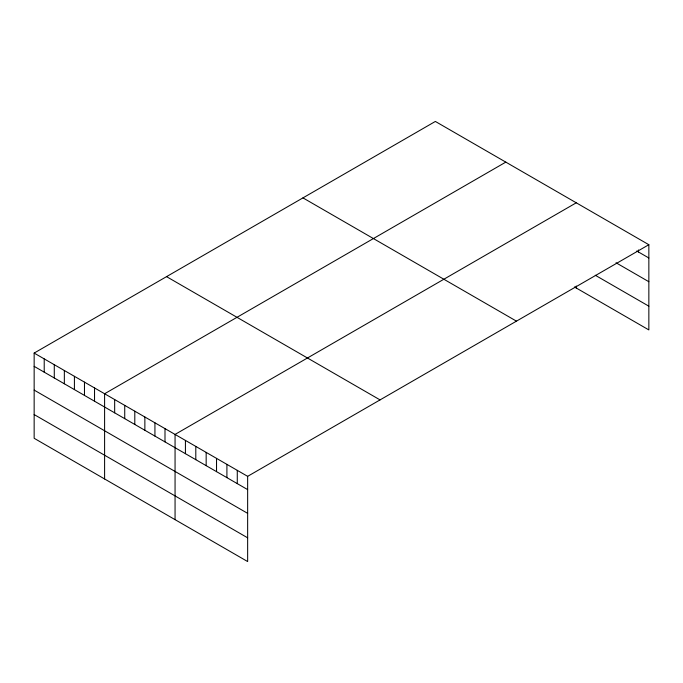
<?xml version="1.0" encoding="UTF-8"?>
<svg xmlns="http://www.w3.org/2000/svg" width="683" height="683" viewBox="0 0 683 683"><rect width="100%" height="100%" fill="white"/><g stroke="black" fill="none" stroke-linecap="round" stroke-linejoin="round"><path stroke-width="1.02" d="M34.15 353.077L247.647 476.341L247.647 561.554L34.15 438.29L34.15 353.077L435.353 121.446L648.85 244.71L648.85 329.923L574.429 286.954M505.804 162.119L104.601 393.758L104.601 478.971M576.264 202.8L175.061 434.431L175.061 519.643M247.647 476.341L648.85 244.71M636.752 250.994L648.85 257.978M616.015 262.759L648.85 281.72M595.269 275.249L648.85 306.18M302.953 197.882L516.45 321.147M166.55 276.641L380.047 399.897M34.15 366.353L247.647 489.609M34.15 390.095L247.647 513.351M34.15 414.555L247.647 537.811M638.477 249.952L638.477 251.993M576.264 286.032L576.264 288.013M237.274 470.356L237.274 483.624M226.91 464.363L226.91 477.639M216.537 458.378L216.537 471.654M206.164 452.394L206.164 465.661M195.799 446.409L195.799 459.676M185.426 440.415L185.426 453.691M164.996 428.617L164.996 441.892M154.93 422.811L154.93 436.078M144.864 416.997L144.864 430.273M134.799 411.183L134.799 424.459M124.733 405.378L124.733 418.645M114.667 399.564L114.667 412.839M94.536 387.944L94.536 401.211M84.47 382.13L84.47 395.406M74.413 376.324L74.413 389.592M64.347 370.51L64.347 383.786M54.281 364.696L54.281 377.972M44.216 358.891L44.216 372.158"/></g></svg>
